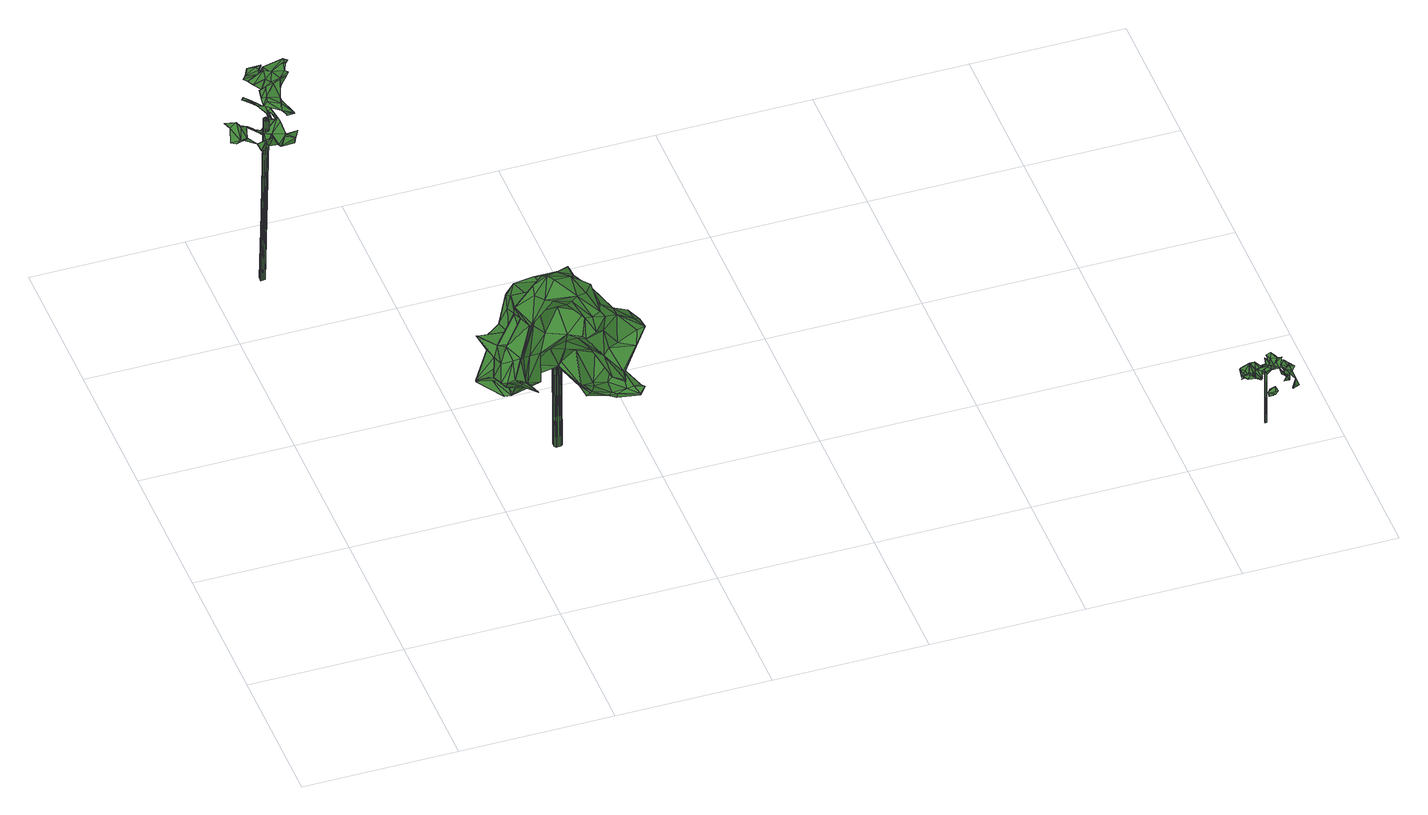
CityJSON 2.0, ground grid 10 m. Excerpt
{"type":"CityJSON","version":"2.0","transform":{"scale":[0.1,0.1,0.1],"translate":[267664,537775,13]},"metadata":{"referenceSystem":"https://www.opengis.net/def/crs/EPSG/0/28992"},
"CityObjects":{
"tree1":{"type":"SolitaryVegetationObject","attributes":{"gtid":170,"crown_width_m":4.61,"crown_median_z":25.65,"crown_r50_m":0.273,"crown_porosity":0.951,"trunk_H_m":12.61,"trunk_DBH_m":0.316,"trunk_radius_m":0.158,"trunk_base_height_m":13.04,"original_gtid":"186"},"geometry":[{"type":"MultiSurface","lod":"3","boundaries":[[[0,1,2]],[[3,4,5]],[[6,7,8]],[[9,10,11]],[[12,13,14]],[[9,15,16]],[[17,7,18]],[[17,18,19]],[[20,21,22]],[[23,24,25]],[[26,23,25]],[[27,28,29]],[[30,29,31]],[[22,32,20]],[[33,34,7]],[[34,35,36]],[[33,37,38]],[[2,39,40]],[[19,39,2]],[[41,42,43]],[[44,45,46]],[[47,48,25]],[[25,41,49]],[[40,0,2]],[[50,51,52]],[[45,53,54]],[[55,26,25]],[[56,17,57]],[[58,24,23]],[[59,60,30]],[[61,62,63]],[[64,58,65]],[[64,65,11]],[[19,18,6]],[[7,6,18]],[[31,8,36]],[[31,36,35]],[[66,67,51]],[[34,36,8]],[[34,8,7]],[[54,13,68]],[[69,70,71]],[[72,73,74]],[[75,4,3]],[[76,21,4]],[[4,21,5]],[[77,78,79]],[[46,80,44]],[[15,65,81]],[[82,83,84]],[[72,85,73]],[[45,86,46]],[[54,86,45]],[[87,88,89]],[[37,59,90]],[[91,92,74]],[[89,88,93]],[[2,1,19]],[[94,95,96]],[[59,37,60]],[[93,97,90]],[[50,66,51]],[[85,72,98]],[[66,50,98]],[[66,98,99]],[[94,100,101]],[[58,64,24]],[[46,68,80]],[[75,3,102]],[[15,81,16]],[[22,21,76]],[[51,96,52]],[[85,98,95]],[[103,104,105]],[[106,92,107]],[[56,33,7]],[[56,57,27]],[[19,1,17]],[[85,101,74]],[[9,16,10]],[[16,81,108]],[[9,65,15]],[[109,75,102]],[[22,84,32]],[[46,86,68]],[[54,68,86]],[[80,53,44]],[[23,78,58]],[[96,50,52]],[[57,28,27]],[[24,81,65]],[[63,110,77]],[[20,32,111]],[[105,104,69]],[[83,112,111]],[[83,111,84]],[[23,24,64]],[[37,90,97]],[[37,97,109]],[[77,79,105]],[[95,101,85]],[[113,114,115]],[[81,64,108]],[[116,115,113]],[[115,114,117]],[[113,115,117]],[[4,118,76]],[[49,47,25]],[[43,42,119]],[[120,43,119]],[[5,21,121]],[[11,65,9]],[[111,32,84]],[[62,61,119]],[[108,52,16]],[[39,0,40]],[[70,69,122]],[[14,122,69]],[[107,78,106]],[[79,78,107]],[[12,14,69]],[[78,23,106]],[[85,74,73]],[[80,14,13]],[[103,79,78]],[[87,97,88]],[[74,101,100]],[[12,104,13]],[[99,98,72]],[[6,28,19]],[[105,43,77]],[[59,30,93]],[[59,93,90]],[[123,71,104]],[[67,99,100]],[[66,99,67]],[[114,124,125]],[[93,30,89]],[[114,125,89]],[[114,89,30]],[[118,126,127]],[[20,121,21]],[[56,7,17]],[[27,128,56]],[[60,56,128]],[[48,47,129]],[[47,49,129]],[[103,123,104]],[[121,113,5]],[[130,112,131]],[[83,131,112]],[[129,132,48]],[[44,53,45]],[[113,117,5]],[[57,0,39]],[[10,52,11]],[[53,13,54]],[[67,94,51]],[[51,94,96]],[[100,94,67]],[[122,14,133]],[[49,132,129]],[[43,105,41]],[[24,65,58]],[[24,58,119]],[[134,124,126]],[[134,126,75]],[[114,126,124]],[[43,63,77]],[[92,91,94]],[[98,96,95]],[[98,50,96]],[[30,60,128]],[[30,128,27]],[[103,105,79]],[[122,68,13]],[[122,13,70]],[[113,121,127]],[[72,74,135]],[[72,135,99]],[[91,106,107]],[[77,110,62]],[[1,57,17]],[[69,123,105]],[[130,136,112]],[[121,136,130]],[[130,131,127]],[[119,61,120]],[[12,69,104]],[[58,78,77]],[[76,118,22]],[[14,80,122]],[[30,137,114]],[[112,136,111]],[[113,127,114]],[[114,137,117]],[[55,123,103]],[[69,71,123]],[[127,121,130]],[[111,121,20]],[[88,97,93]],[[27,29,30]],[[107,92,91]],[[114,127,126]],[[5,117,3]],[[68,122,80]],[[75,126,118]],[[75,118,4]],[[11,108,64]],[[52,108,11]],[[28,17,19]],[[106,91,92]],[[87,134,109]],[[75,109,134]],[[117,137,30]],[[91,101,94]],[[121,111,136]],[[70,13,104]],[[17,57,39]],[[24,42,25]],[[119,42,24]],[[41,25,42]],[[100,135,74]],[[99,135,100]],[[78,106,26]],[[106,23,26]],[[53,80,13]],[[95,94,101]],[[127,131,118]],[[62,43,120]],[[56,60,33]],[[33,60,37]],[[89,134,87]],[[0,57,1]],[[89,124,134]],[[89,125,124]],[[103,26,55]],[[81,24,64]],[[109,38,37]],[[34,33,38]],[[109,97,87]],[[102,38,109]],[[10,16,52]],[[31,29,28]],[[31,28,8]],[[8,28,6]],[[78,26,103]],[[55,25,132]],[[25,48,132]],[[41,55,132]],[[41,132,49]],[[58,77,43]],[[119,43,62]],[[58,43,119]],[[62,43,77]],[[22,118,131]],[[22,131,82]],[[84,22,82]],[[82,131,83]],[[102,35,38]],[[102,3,35]],[[31,35,102]],[[34,38,35]],[[91,74,101]],[[94,101,92]],[[74,92,101]],[[62,120,63]],[[62,63,43]],[[105,123,41]],[[41,123,55]],[[57,17,28]],[[17,39,19]],[[3,117,102]],[[104,71,70]],[[30,102,117]],[[31,102,30]],[[110,63,62]],[[61,63,120]],[[138,139,140]],[[138,140,141]],[[141,140,142]],[[141,142,143]],[[140,139,144]],[[140,144,142]],[[144,139,145]],[[144,145,142]],[[142,145,146]],[[142,146,143]],[[145,139,147]],[[145,147,146]],[[146,147,148]],[[146,148,143]],[[147,139,149]],[[147,149,148]],[[148,149,150]],[[148,150,143]],[[149,139,151]],[[149,151,150]],[[150,151,152]],[[150,152,143]],[[152,151,153]],[[152,153,143]],[[151,139,154]],[[151,154,153]],[[153,154,155]],[[153,155,143]],[[154,139,156]],[[154,156,155]],[[155,156,157]],[[155,157,143]],[[156,139,158]],[[156,158,157]],[[157,158,159]],[[157,159,143]],[[159,158,160]],[[159,160,143]],[[158,139,161]],[[158,161,160]],[[161,139,162]],[[161,162,160]],[[160,162,163]],[[160,163,143]],[[162,139,138]],[[162,138,163]],[[163,138,141]],[[163,141,143]]]}]},
"tree2":{"type":"SolitaryVegetationObject","attributes":{"gtid":274,"crown_width_m":9.44,"crown_median_z":21.61,"crown_r50_m":0.414,"crown_porosity":0.9,"trunk_H_m":8.03,"trunk_DBH_m":0.508,"trunk_radius_m":0.254,"trunk_base_height_m":13.58,"original_gtid":"307"},"geometry":[{"type":"MultiSurface","lod":"3","boundaries":[[[164,165,166]],[[167,168,169]],[[170,171,172]],[[164,173,165]],[[174,175,176]],[[177,178,179]],[[177,179,180]],[[181,182,183]],[[184,185,186]],[[187,188,177]],[[187,177,189]],[[190,191,192]],[[193,191,190]],[[194,195,196]],[[197,198,199]],[[200,201,202]],[[203,204,205]],[[203,205,206]],[[207,208,209]],[[210,208,207]],[[211,212,213]],[[214,213,212]],[[166,215,216]],[[217,218,219]],[[220,221,222]],[[180,223,189]],[[164,223,180]],[[217,224,211]],[[225,217,211]],[[196,226,227]],[[228,183,229]],[[230,231,232]],[[233,234,235]],[[202,198,200]],[[236,237,238]],[[228,239,181]],[[240,241,242]],[[177,188,243]],[[244,245,246]],[[197,247,248]],[[249,250,251]],[[252,253,254]],[[220,255,256]],[[257,258,259]],[[260,252,254]],[[251,261,262]],[[263,264,265]],[[239,266,267]],[[216,215,268]],[[207,209,249]],[[269,270,206]],[[271,272,202]],[[172,268,273]],[[274,275,268]],[[193,276,250]],[[277,278,279]],[[280,281,188]],[[282,283,284]],[[285,262,286]],[[266,287,288]],[[288,289,266]],[[290,291,282]],[[273,268,275]],[[292,293,294]],[[295,296,297]],[[298,294,299]],[[224,300,211]],[[301,185,302]],[[294,293,303]],[[251,262,207]],[[304,305,306]],[[307,290,308]],[[184,302,185]],[[176,174,309]],[[309,270,269]],[[310,311,188]],[[312,313,314]],[[315,310,316]],[[167,317,168]],[[292,294,298]],[[303,299,294]],[[318,319,170]],[[301,288,185]],[[320,258,254]],[[320,254,233]],[[196,321,322]],[[323,196,322]],[[324,325,326]],[[166,223,164]],[[327,328,186]],[[329,330,192]],[[252,331,317]],[[331,332,317]],[[333,334,313]],[[190,192,335]],[[283,336,337]],[[336,283,338]],[[173,274,165]],[[166,165,274]],[[215,166,274]],[[274,268,215]],[[202,272,190]],[[328,339,340]],[[192,341,307]],[[210,209,208]],[[322,321,260]],[[182,181,342]],[[342,343,267]],[[239,267,343]],[[225,211,344]],[[345,346,347]],[[200,248,201]],[[200,197,248]],[[222,332,220]],[[220,236,184]],[[302,184,236]],[[232,348,244]],[[349,196,195]],[[260,321,350]],[[196,350,321]],[[351,352,323]],[[229,183,353]],[[200,198,197]],[[354,303,355]],[[236,313,302]],[[182,356,357]],[[274,358,275]],[[327,359,328]],[[360,237,236]],[[299,255,298]],[[353,311,229]],[[361,174,362]],[[335,198,190]],[[202,190,198]],[[298,363,292]],[[364,365,266]],[[266,231,267]],[[366,247,197]],[[197,361,366]],[[303,255,299]],[[367,303,354]],[[367,354,284]],[[230,368,369]],[[340,339,169]],[[370,371,372]],[[246,334,373]],[[245,334,246]],[[220,256,360]],[[220,360,236]],[[186,374,327]],[[192,330,335]],[[284,290,282]],[[341,192,191]],[[204,264,375]],[[376,271,202]],[[265,204,377]],[[206,377,204]],[[292,363,378]],[[210,207,368]],[[379,297,380]],[[340,381,184]],[[169,168,381]],[[169,381,340]],[[336,338,382]],[[383,296,217]],[[384,375,242]],[[379,385,386]],[[380,385,379]],[[351,383,352]],[[387,388,389]],[[390,388,387]],[[391,276,272]],[[275,276,391]],[[175,361,389]],[[320,392,393]],[[222,168,394]],[[361,197,389]],[[315,316,380]],[[298,395,363]],[[273,275,396]],[[379,386,295]],[[234,259,397]],[[347,346,249]],[[311,228,229]],[[281,183,182]],[[338,398,399]],[[323,322,233]],[[191,250,249]],[[374,359,327]],[[400,387,395]],[[400,390,387]],[[265,264,204]],[[181,239,343]],[[227,401,265]],[[295,218,296]],[[243,188,281]],[[253,315,380]],[[240,300,241]],[[371,370,402]],[[381,221,184]],[[403,331,404]],[[359,339,328]],[[199,329,405]],[[202,201,376]],[[189,223,406]],[[224,241,300]],[[329,192,307]],[[407,378,363]],[[242,375,240]],[[264,240,375]],[[406,187,189]],[[244,365,408]],[[218,217,296]],[[409,402,410]],[[370,410,402]],[[411,278,277]],[[311,353,280]],[[188,311,280]],[[281,280,183]],[[353,183,280]],[[181,183,228]],[[210,368,230]],[[412,258,320]],[[413,170,319]],[[177,243,357]],[[357,243,182]],[[414,174,388]],[[185,288,186]],[[247,415,248]],[[415,318,170]],[[217,219,224]],[[389,412,326]],[[218,413,219]],[[249,346,399]],[[382,399,346]],[[395,387,363]],[[387,416,363]],[[199,198,330]],[[329,199,330]],[[262,368,207]],[[256,255,312]],[[366,417,418]],[[376,415,170]],[[367,312,303]],[[248,415,376]],[[222,381,168]],[[250,276,251]],[[402,409,411]],[[408,289,301]],[[230,232,209]],[[230,209,210]],[[362,269,366]],[[419,272,276]],[[419,276,193]],[[420,350,196]],[[303,421,355]],[[357,356,178]],[[175,389,176]],[[388,176,389]],[[232,244,345]],[[345,347,232]],[[422,423,386]],[[293,421,303]],[[292,421,293]],[[378,421,292]],[[392,424,393]],[[188,316,310]],[[425,426,420]],[[425,206,426]],[[355,421,290]],[[355,290,284]],[[290,421,378]],[[354,355,284]],[[239,287,266]],[[426,309,427]],[[426,427,420]],[[274,173,358]],[[286,358,173]],[[368,262,285]],[[368,285,178]],[[169,339,306]],[[411,167,278]],[[252,260,331]],[[301,428,408]],[[245,408,428]],[[372,228,370]],[[239,228,372]],[[318,242,319]],[[223,166,422]],[[304,306,339]],[[223,422,406]],[[415,429,318]],[[206,425,195]],[[206,195,377]],[[248,376,201]],[[269,417,366]],[[332,403,220]],[[220,403,255]],[[430,390,260]],[[430,388,390]],[[232,231,348]],[[199,405,235]],[[198,335,330]],[[333,373,334]],[[422,386,406]],[[247,418,384]],[[247,384,415]],[[384,418,417]],[[305,279,306]],[[166,423,422]],[[271,396,272]],[[216,423,166]],[[413,423,216]],[[428,313,334]],[[410,370,310]],[[331,403,332]],[[345,382,346]],[[417,205,384]],[[269,205,417]],[[252,410,253]],[[194,196,227]],[[189,177,180]],[[211,300,212]],[[389,259,412]],[[308,325,307]],[[378,308,290]],[[344,213,214]],[[174,361,175]],[[397,235,234]],[[413,218,295]],[[344,226,352]],[[323,352,226]],[[323,226,196]],[[288,374,186]],[[253,410,315]],[[258,412,259]],[[170,413,171]],[[236,238,313]],[[314,313,238]],[[300,240,263]],[[264,263,240]],[[288,304,374]],[[184,221,220]],[[304,359,374]],[[286,173,385]],[[286,385,285]],[[282,338,283]],[[164,179,173]],[[380,431,385]],[[301,289,288]],[[249,251,207]],[[380,297,351]],[[249,398,191]],[[366,418,247]],[[286,261,358]],[[262,261,286]],[[407,363,416]],[[320,424,324]],[[393,424,320]],[[257,432,258]],[[375,205,204]],[[290,307,341]],[[191,193,250]],[[388,174,176]],[[359,304,339]],[[256,237,360]],[[255,303,312]],[[408,365,433]],[[415,384,429]],[[289,365,364]],[[289,433,365]],[[385,173,179]],[[407,389,326]],[[416,389,407]],[[416,387,389]],[[310,315,410]],[[347,249,209]],[[347,209,232]],[[320,434,392]],[[383,297,296]],[[320,235,434]],[[324,412,320]],[[407,326,325]],[[308,407,325]],[[326,412,324]],[[257,259,234]],[[425,196,435]],[[349,435,196]],[[395,436,400]],[[206,270,426]],[[400,437,260]],[[260,390,400]],[[432,257,438]],[[178,369,368]],[[426,270,176]],[[241,319,242]],[[266,348,231]],[[365,244,348]],[[413,319,219]],[[242,429,384]],[[371,439,372]],[[408,433,289]],[[191,398,341]],[[284,283,373]],[[283,337,373]],[[336,373,337]],[[246,373,336]],[[284,373,367]],[[333,367,373]],[[242,318,429]],[[314,237,312]],[[333,312,367]],[[313,312,333]],[[312,237,256]],[[430,260,350]],[[430,350,420]],[[170,440,376]],[[172,440,170]],[[290,341,291]],[[260,254,322]],[[266,365,348]],[[289,364,266]],[[244,408,245]],[[194,377,195]],[[194,227,377]],[[391,396,275]],[[413,295,423]],[[386,423,295]],[[265,377,227]],[[282,291,338]],[[206,205,269]],[[169,306,278]],[[199,235,397]],[[275,261,276]],[[358,261,275]],[[342,369,178]],[[342,267,369]],[[230,369,267]],[[178,177,357]],[[391,272,396]],[[260,404,331]],[[375,384,205]],[[397,259,389]],[[287,239,439]],[[239,372,439]],[[273,440,172]],[[172,171,268]],[[216,268,171]],[[216,171,413]],[[441,403,404]],[[255,404,298]],[[441,404,255]],[[430,414,388]],[[420,414,430]],[[199,397,197]],[[389,197,397]],[[288,305,304]],[[309,174,414]],[[351,323,233]],[[351,233,253]],[[233,322,432]],[[230,267,231]],[[424,325,324]],[[407,308,378]],[[379,295,297]],[[351,297,383]],[[253,380,351]],[[428,334,245]],[[182,342,356]],[[441,255,403]],[[428,301,302]],[[302,313,428]],[[432,438,233]],[[437,436,260]],[[400,436,437]],[[395,298,436]],[[298,404,436]],[[404,260,436]],[[406,431,187]],[[187,316,188]],[[187,431,316]],[[380,316,431]],[[169,278,167]],[[306,279,278]],[[222,394,317]],[[222,317,332]],[[168,317,394]],[[252,411,409]],[[252,409,410]],[[252,317,411]],[[317,167,411]],[[382,345,336]],[[246,345,244]],[[336,345,246]],[[251,276,261]],[[235,320,233]],[[392,325,424]],[[307,325,392]],[[442,439,371]],[[442,288,439]],[[287,439,288]],[[271,273,396]],[[440,273,271]],[[164,180,179]],[[440,271,376]],[[419,193,272]],[[272,193,190]],[[371,402,443]],[[349,195,425]],[[222,221,381]],[[203,206,204]],[[352,383,225]],[[352,225,344]],[[383,217,225]],[[309,426,176]],[[432,254,258]],[[431,406,385]],[[386,385,406]],[[434,307,392]],[[398,291,341]],[[398,338,291]],[[249,399,398]],[[288,442,305]],[[338,399,382]],[[233,438,234]],[[257,234,438]],[[285,179,178]],[[385,179,285]],[[178,356,342]],[[307,434,405]],[[405,329,307]],[[405,434,235]],[[211,213,344]],[[214,212,263]],[[263,212,300]],[[349,425,435]],[[265,401,263]],[[214,401,344]],[[263,401,214]],[[425,420,196]],[[182,243,281]],[[181,343,342]],[[362,366,361]],[[253,233,254]],[[322,254,432]],[[228,444,370]],[[228,311,444]],[[370,444,310]],[[311,310,444]],[[241,224,219]],[[241,219,319]],[[174,309,362]],[[309,269,362]],[[309,176,270]],[[328,340,445]],[[328,445,186]],[[411,443,402]],[[411,277,443]],[[277,279,443]],[[305,443,279]],[[442,443,305]],[[442,371,443]],[[314,238,237]],[[414,420,427]],[[414,427,309]],[[344,401,226]],[[227,226,401]],[[184,445,340]],[[186,445,184]],[[446,447,448]],[[446,448,449]],[[448,447,450]],[[448,450,449]],[[449,450,451]],[[449,451,452]],[[450,447,453]],[[450,453,451]],[[451,453,454]],[[451,454,452]],[[453,447,455]],[[453,455,454]],[[455,447,456]],[[455,456,454]],[[454,456,457]],[[454,457,452]],[[457,456,458]],[[457,458,452]],[[456,447,459]],[[456,459,458]],[[459,447,460]],[[459,460,458]],[[458,460,461]],[[458,461,452]],[[460,447,462]],[[460,462,461]],[[462,447,463]],[[462,463,461]],[[461,463,464]],[[461,464,452]],[[463,447,465]],[[463,465,464]],[[464,465,466]],[[464,466,452]],[[465,447,467]],[[465,467,466]],[[466,467,468]],[[466,468,452]],[[467,447,469]],[[467,469,468]],[[469,447,470]],[[469,470,468]],[[468,470,471]],[[468,471,452]],[[470,447,472]],[[470,472,471]],[[471,472,473]],[[471,473,452]],[[472,447,474]],[[472,474,473]],[[473,474,475]],[[473,475,452]],[[474,447,476]],[[474,476,475]],[[475,476,477]],[[475,477,452]],[[476,447,478]],[[476,478,477]],[[477,478,479]],[[477,479,452]],[[478,447,480]],[[478,480,479]],[[480,447,481]],[[480,481,479]],[[479,481,482]],[[479,482,452]],[[481,447,446]],[[481,446,482]],[[482,446,449]],[[482,449,452]]]}]},
"tree3":{"type":"SolitaryVegetationObject","attributes":{"gtid":538,"crown_width_m":3.25,"crown_median_z":17.42,"crown_r50_m":0.17,"crown_porosity":0.941,"trunk_H_m":3.92,"trunk_DBH_m":0.0951,"trunk_radius_m":0.0476,"trunk_base_height_m":13.5,"original_gtid":"608"},"geometry":[{"type":"MultiSurface","lod":"3","boundaries":[[[483,484,485]],[[486,487,488]],[[489,490,491]],[[489,491,492]],[[493,494,495]],[[496,497,498]],[[499,500,501]],[[502,503,504]],[[487,505,506]],[[507,508,509]],[[510,511,512]],[[513,514,515]],[[513,515,516]],[[517,518,519]],[[520,521,522]],[[523,524,525]],[[526,527,484]],[[528,529,530]],[[531,532,533]],[[534,535,536]],[[494,493,537]],[[533,511,531]],[[500,499,538]],[[486,539,540]],[[522,540,539]],[[541,506,505]],[[542,539,486]],[[543,537,493]],[[487,513,505]],[[508,544,545]],[[546,547,548]],[[487,504,525]],[[487,525,513]],[[536,534,549]],[[550,551,548]],[[552,553,518]],[[537,495,494]],[[504,523,525]],[[512,485,554]],[[492,529,489]],[[555,489,529]],[[532,556,511]],[[532,511,533]],[[509,557,507]],[[488,558,559]],[[560,559,558]],[[558,506,560]],[[511,556,531]],[[531,556,532]],[[548,561,562]],[[563,564,565]],[[566,483,527]],[[498,534,549]],[[520,567,521]],[[547,546,567]],[[503,568,555]],[[487,569,488]],[[503,523,504]],[[570,523,503]],[[571,501,500]],[[572,573,499]],[[509,540,521]],[[574,575,491]],[[565,564,576]],[[567,557,521]],[[513,514,524]],[[486,488,542]],[[542,577,488]],[[576,578,579]],[[580,581,510]],[[582,492,575]],[[537,543,573]],[[499,581,572]],[[488,559,528]],[[583,540,509]],[[562,584,538]],[[513,559,514]],[[559,569,514]],[[554,485,484]],[[585,527,512]],[[566,527,585]],[[526,484,483]],[[509,508,583]],[[568,586,553]],[[587,553,526]],[[588,535,534]],[[515,560,541]],[[583,486,540]],[[545,486,583]],[[589,590,496]],[[588,589,496]],[[498,590,589]],[[534,498,589]],[[497,590,498]],[[496,590,497]],[[586,519,518]],[[548,551,546]],[[512,580,510]],[[554,580,512]],[[524,502,528]],[[539,542,520]],[[529,492,503]],[[567,507,591]],[[501,571,563]],[[524,592,525]],[[500,538,584]],[[493,573,543]],[[491,526,574]],[[530,502,592]],[[530,592,545]],[[503,530,529]],[[573,581,543]],[[572,581,573]],[[568,489,555]],[[583,508,545]],[[576,579,565]],[[545,488,528]],[[582,575,574]],[[545,487,486]],[[559,560,569]],[[512,580,585]],[[576,564,571]],[[516,515,541]],[[513,516,541]],[[579,578,584]],[[588,549,534]],[[524,528,559]],[[552,517,570]],[[488,545,544]],[[540,522,521]],[[570,503,582]],[[512,527,485]],[[495,537,493]],[[550,548,562]],[[529,528,555]],[[554,527,580]],[[541,560,506]],[[569,560,515]],[[552,518,517]],[[491,527,526]],[[547,561,548]],[[586,503,524]],[[557,591,507]],[[528,530,545]],[[488,544,542]],[[520,542,544]],[[543,510,581]],[[520,522,539]],[[553,587,575]],[[503,492,582]],[[570,582,552]],[[582,574,553]],[[582,553,552]],[[493,537,573]],[[519,514,524]],[[524,519,586]],[[524,503,502]],[[554,484,527]],[[567,591,547]],[[509,521,557]],[[584,562,579]],[[538,579,562]],[[566,575,587]],[[573,581,499]],[[519,523,570]],[[519,524,523]],[[506,569,487]],[[558,569,506]],[[498,549,496]],[[572,581,580]],[[503,586,568]],[[546,551,550]],[[549,588,496]],[[490,585,580]],[[488,569,558]],[[559,592,524]],[[563,571,564]],[[544,508,509]],[[544,509,520]],[[489,566,490]],[[585,490,566]],[[568,575,489]],[[566,587,483]],[[483,587,526]],[[555,502,503]],[[555,528,502]],[[571,584,576]],[[578,576,584]],[[491,575,492]],[[500,584,571]],[[538,565,579]],[[538,500,565]],[[503,502,530]],[[513,592,559]],[[505,513,541]],[[483,485,527]],[[562,561,550]],[[525,592,513]],[[586,518,553]],[[574,526,553]],[[550,547,546]],[[561,547,550]],[[557,547,591]],[[567,547,557]],[[566,489,575]],[[553,575,568]],[[567,509,507]],[[520,509,567]],[[514,569,515]],[[588,534,589]],[[519,570,517]],[[490,527,491]],[[490,580,527]],[[487,592,504]],[[502,504,592]],[[487,545,592]],[[565,501,563]],[[500,501,565]],[[593,594,595]],[[595,594,529]],[[594,593,596]],[[594,596,529]],[[529,596,597]],[[529,597,595]],[[597,596,598]],[[597,598,595]],[[596,593,599]],[[596,599,598]],[[598,599,595]],[[599,593,595]]]}]}
},
"vertices":[
[43,330,148],[44,327,149],[44,326,149],[28,356,152],[26,360,152],[33,359,150],[26,331,156],[29,334,160],[26,336,158],[29,334,124],[26,335,117],[29,337,116],[39,370,118],[36,372,120],[43,373,115],[33,334,127],[29,335,125],[37,331,155],[29,333,157],[36,327,153],[31,369,145],[29,367,146],[28,371,147],[33,350,117],[37,348,117],[43,355,123],[38,352,116],[37,337,154],[29,334,157],[35,340,153],[42,345,157],[32,343,155],[31,376,147],[35,340,164],[31,341,162],[30,346,156],[27,342,159],[40,341,166],[35,343,163],[39,328,149],[40,328,147],[43,357,120],[44,353,121],[45,348,113],[30,380,121],[28,377,123],[30,380,122],[40,358,128],[38,358,127],[40,359,128],[16,339,125],[20,344,121],[25,340,119],[33,376,120],[34,374,121],[43,356,120],[38,335,156],[38,334,155],[40,344,111],[44,341,167],[40,341,165],[54,349,114],[52,347,111],[52,349,106],[31,339,117],[32,338,117],[13,343,120],[16,345,121],[34,378,120],[42,366,117],[43,371,119],[41,366,117],[12,352,125],[11,360,123],[16,358,121],[35,358,160],[25,366,149],[42,345,108],[32,355,113],[32,357,112],[33,378,120],[32,339,117],[35,372,151],[39,374,150],[31,377,147],[16,353,128],[33,377,121],[46,353,167],[47,352,167],[48,355,164],[46,344,167],[24,356,120],[23,356,120],[45,348,164],[22,352,124],[18,350,126],[20,344,122],[45,347,166],[15,342,123],[10,346,119],[14,347,122],[18,352,126],[34,351,159],[40,362,116],[40,366,118],[42,361,113],[27,357,116],[29,360,114],[28,339,118],[38,351,164],[52,349,105],[34,374,144],[39,374,149],[39,357,149],[43,355,154],[43,353,144],[43,353,143],[39,355,153],[34,363,153],[45,345,117],[53,349,114],[34,365,145],[43,374,115],[42,362,116],[49,362,162],[51,359,163],[36,362,159],[37,364,153],[36,343,163],[37,363,130],[36,369,150],[36,369,151],[39,358,127],[46,378,113],[38,354,161],[13,349,124],[36,372,147],[43,353,156],[34,352,0],[32,352,0],[34,353,0],[36,351,126],[36,352,126],[35,351,127],[34,354,0],[33,354,0],[35,353,127],[32,354,0],[34,353,127],[31,354,0],[34,352,127],[31,353,0],[33,352,127],[33,351,127],[31,352,0],[33,350,127],[31,351,0],[34,350,127],[32,351,0],[34,350,126],[35,350,126],[33,351,0],[34,351,0],[36,350,126],
[164,111,132],[158,120,141],[151,116,144],[161,120,61],[160,125,55],[173,123,53],[119,139,125],[130,135,135],[131,140,138],[164,129,139],[106,150,71],[107,155,71],[104,156,69],[168,117,111],[179,124,115],[166,119,120],[167,111,127],[188,114,95],[188,114,96],[178,107,83],[184,138,47],[186,141,47],[194,123,56],[156,114,110],[167,114,94],[161,109,118],[142,169,119],[161,167,111],[144,176,104],[162,172,116],[119,121,80],[108,126,86],[114,130,64],[116,159,97],[128,172,107],[130,170,100],[123,167,112],[122,163,114],[128,166,120],[106,132,88],[100,123,88],[105,136,92],[94,138,75],[171,146,114],[174,143,106],[179,146,99],[179,141,107],[114,104,96],[109,103,98],[114,104,95],[112,105,94],[141,130,148],[133,123,140],[118,120,101],[126,128,118],[123,123,121],[169,141,53],[173,135,52],[167,134,56],[159,111,129],[114,113,106],[116,111,90],[117,115,82],[111,115,83],[182,114,81],[175,108,80],[191,139,103],[186,143,85],[187,153,93],[126,139,91],[120,151,96],[138,153,97],[178,150,51],[167,158,59],[169,162,58],[186,124,87],[110,116,104],[114,113,107],[108,123,110],[171,116,97],[187,158,85],[183,169,73],[182,174,75],[118,148,99],[121,158,108],[168,162,109],[166,172,115],[167,160,114],[147,139,71],[140,134,91],[132,143,73],[148,166,50],[157,163,54],[115,153,77],[133,148,73],[121,160,77],[128,145,61],[161,155,127],[170,145,122],[103,106,96],[100,109,95],[105,114,86],[191,138,79],[197,134,98],[139,137,146],[103,144,92],[95,140,73],[131,152,122],[143,165,118],[139,148,137],[153,133,145],[150,151,135],[160,159,130],[159,126,63],[162,120,62],[166,129,58],[176,99,84],[177,107,84],[162,189,88],[164,185,86],[163,188,69],[172,134,117],[157,137,134],[189,136,78],[187,139,59],[185,147,64],[154,182,82],[162,184,87],[133,172,54],[144,176,46],[143,174,47],[132,131,125],[128,131,115],[136,132,106],[134,167,53],[145,173,47],[107,103,100],[184,151,61],[181,150,50],[146,178,46],[185,122,56],[177,135,53],[176,124,54],[151,173,94],[145,168,81],[103,145,72],[163,125,91],[171,110,79],[161,168,54],[179,171,53],[169,165,57],[150,134,94],[153,121,106],[156,126,63],[122,136,118],[123,124,122],[144,147,83],[119,134,67],[119,134,68],[130,123,76],[139,163,78],[144,168,81],[133,166,79],[195,118,58],[191,115,55],[140,175,103],[133,181,105],[147,149,66],[158,148,60],[175,174,55],[177,173,55],[133,181,106],[177,178,90],[165,178,85],[174,177,92],[179,122,54],[179,124,49],[152,173,94],[196,121,103],[191,123,100],[121,101,88],[176,168,90],[176,169,90],[171,157,91],[186,154,86],[111,129,86],[116,136,66],[132,129,93],[120,118,82],[176,99,83],[157,180,59],[155,179,62],[191,122,101],[178,120,96],[157,138,136],[191,115,56],[167,146,56],[107,154,92],[106,149,92],[130,170,62],[183,142,81],[184,150,85],[102,149,96],[165,179,53],[181,137,109],[191,128,105],[171,131,81],[173,147,68],[181,134,80],[175,175,71],[189,121,58],[104,120,100],[122,155,121],[104,122,85],[141,179,68],[147,141,116],[148,126,106],[174,131,52],[175,177,93],[124,126,96],[108,139,98],[159,125,122],[148,127,129],[119,171,77],[111,156,69],[117,165,81],[115,156,71],[152,154,124],[159,161,90],[151,161,78],[160,125,56],[130,170,63],[135,151,122],[122,155,98],[166,172,89],[173,169,90],[124,160,75],[112,108,90],[160,145,76],[150,153,59],[143,160,56],[139,163,103],[156,116,125],[133,172,79],[179,162,76],[149,140,73],[151,138,84],[157,126,63],[129,160,77],[124,121,125],[109,148,70],[121,145,115],[121,172,77],[97,146,103],[98,146,103],[158,156,123],[110,132,63],[143,179,66],[149,120,137],[138,123,138],[148,164,79],[104,141,72],[95,140,72],[104,141,71],[180,165,60],[121,132,102],[113,144,70],[155,118,109],[117,143,72],[182,147,65],[149,156,101],[115,136,67],[134,165,60],[136,158,73],[110,142,89],[185,136,77],[133,147,128],[147,162,57],[183,143,64],[167,133,57],[178,115,86],[185,122,55],[150,142,6],[148,142,6],[150,143,6],[150,144,86],[150,144,6],[150,145,86],[147,144,86],[149,144,6],[149,146,86],[149,145,6],[148,145,6],[148,146,86],[147,146,86],[147,145,6],[146,145,6],[146,146,86],[146,144,6],[145,144,6],[145,145,86],[145,143,6],[145,144,86],[145,142,6],[145,143,86],[145,141,6],[146,141,6],[145,142,86],[146,140,6],[146,142,86],[147,140,6],[147,141,86],[148,140,6],[148,141,86],[149,140,6],[149,142,86],[149,141,6],[150,141,6],[150,143,86],
[573,26,44],[573,26,45],[576,23,44],[547,24,44],[551,33,45],[548,26,41],[562,25,43],[568,23,45],[568,24,46],[562,25,44],[567,6,49],[564,5,51],[563,5,50],[557,13,39],[559,12,34],[555,9,37],[564,16,51],[563,19,54],[567,21,55],[556,29,43],[557,29,44],[554,33,45],[546,35,41],[545,34,41],[552,17,47],[551,20,46],[549,19,47],[570,15,46],[574,15,41],[573,19,44],[551,36,40],[553,34,37],[551,36,37],[550,38,37],[562,37,43],[566,33,40],[561,33,42],[545,19,45],[546,18,49],[543,22,46],[557,32,42],[556,32,40],[553,33,44],[571,28,46],[572,23,45],[554,26,42],[558,23,44],[554,26,43],[572,10,40],[571,11,37],[576,14,36],[558,6,40],[559,4,44],[554,4,44],[566,9,50],[561,18,53],[544,23,45],[547,21,48],[546,35,40],[544,24,43],[569,12,47],[548,23,44],[550,23,45],[548,14,54],[551,10,51],[549,15,55],[554,8,41],[552,14,53],[550,15,55],[564,32,41],[566,30,42],[573,23,45],[559,25,40],[571,12,37],[549,16,48],[546,31,40],[549,29,39],[545,31,37],[552,14,54],[557,15,56],[565,21,55],[564,23,55],[564,20,56],[568,25,44],[549,16,47],[563,28,42],[548,33,40],[561,32,42],[564,23,54],[565,15,47],[566,11,49],[567,29,47],[565,27,43],[562,26,56],[543,25,41],[559,26,55],[560,22,55],[569,20,46],[567,15,47],[563,29,43],[550,22,46],[559,21,53],[569,21,44],[562,31,40],[568,27,44],[559,10,43],[558,9,39],[559,12,35],[552,15,46],[553,29,43],[558,22,5],[558,23,5],[558,22,44],[557,23,5],[557,23,44],[557,22,44],[557,22,5]
]}
